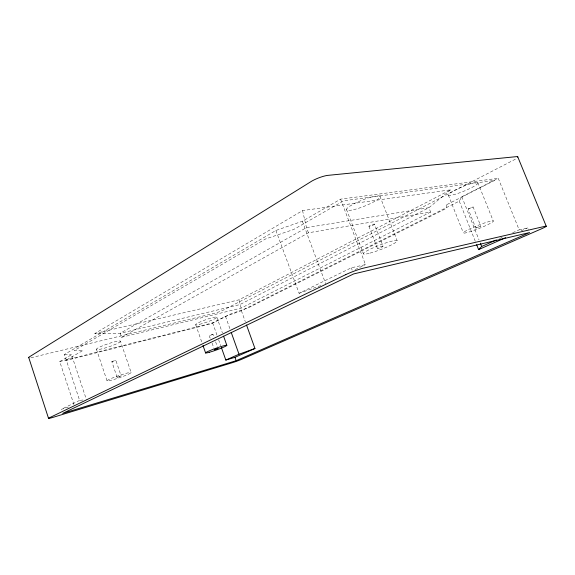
<?xml version="1.0" encoding="UTF-8"?>
<svg xmlns="http://www.w3.org/2000/svg" width="575" height="575" viewBox="0 0 575 575"><rect width="100%" height="100%" fill="white"/><g stroke="black" fill="none" stroke-linecap="round" stroke-linejoin="round"><path stroke-width="0.43" stroke-dasharray="2.88 2.16" d="M210.342 338.15C206.562 335.182 214.928 332.293 213.864 336.864M212.98 334.377L209.458 335.656M468.165 208.984L473.124 206.986L480.772 226.068L478.386 227.305L475.784 228.045L468.165 208.984L473.124 206.986M475.784 228.045L480.772 226.068M73.945 404.62L59.735 361.56L212.635 322.877L225.501 316.365L241.378 310.73L459.274 201.135L461.797 196.736L498.23 178.286L519.168 229.835L527.713 227.901L528.346 229.454M111.809 361.625L115.827 360.273L121.145 375.985L119.126 376.869L117.12 377.365L111.809 361.625L115.827 360.273M117.12 377.365L121.145 375.985M450.635 189.807L428.893 207.704L239.854 304.599L120.153 333.292L94.796 333.55L302.551 210.594L450.635 189.807L238.992 299.827L94.796 333.55M83.016 399.984L79.623 400.394L64.429 354.48L275.892 230.482L302.342 221.253L340.551 199.151L498.23 178.286M59.735 361.56L71.516 354.746L86.401 399.567M121.519 337.302L308.423 232.782L430.61 212.067L428.893 207.704L306.489 227.607L120.153 333.292L121.519 337.302L241.112 308.107L430.61 212.067M79.623 400.394L61.352 409.314L68.217 407.258M275.892 230.482L299.086 293.293L351.318 267.806L365.477 264.601L340.551 199.151M355.142 269.596L365.477 264.601M499.603 238.524L502.047 237.439M512.648 232.731L519.168 229.835M521.166 230.798L527.713 227.901M299.086 293.293L322.402 285.006M64.429 354.48L71.516 354.746M477.926 182.922A15.999 2.357 -22.3 0 1 456.291 193.94A15.999 2.357 -22.3 0 1 455.12 190.009A15.999 2.357 -22.3 0 1 477.926 182.922L493.307 221.102A16.086 1.639 -21.6 0 1 471.205 231.337A16.086 1.639 -21.6 0 1 470.501 228.562A16.086 1.639 -21.6 0 1 493.307 221.102M461.797 196.736L479.018 239.854M459.274 201.135L475.331 241.392M448.335 195.069L463.393 232.954M379.938 196.24L397.102 240.587M374.555 224.185A3.026 0.46 -21.3 0 1 370.178 226.227A3.026 0.46 -21.3 0 1 370.487 225.263A3.026 0.46 -21.3 0 1 374.555 224.185L383.072 246.33A3.033 0.374 -21.1 0 1 378.652 248.307A3.033 0.374 -21.1 0 1 379.011 247.473A3.033 0.374 -21.1 0 1 383.072 246.33M368.92 226.27L377.416 248.414M346.488 209.372L363.328 253.546M351.318 267.806L352.188 270.106M308.423 232.782L306.489 227.607L302.551 210.594M302.342 221.253L325.73 283.82M241.112 308.107L238.992 299.827M241.378 310.73L245.302 321.633M225.501 316.365L230 328.979M216.789 317.113L222.388 332.846M212.635 322.877L217.134 335.556M218.629 339.782L220.728 345.697M215.625 341.845L217.393 346.826M212.103 343.131L213.864 348.112M195.701 324.81L201.832 342.211M120.527 341.349A12.7 1.56 -18.6 0 1 102.134 348.788A12.7 1.56 -18.6 0 1 102.796 345.719A12.7 1.56 -18.6 0 1 120.527 341.349L131.15 372.6A12.765 1.078 -19 0 1 112.599 379.859A12.765 1.078 -19 0 1 113.534 377.559A12.765 1.078 -19 0 1 131.15 372.6M96.442 349.269L107.029 380.787M30.885 357.679A8.841 1.193 -17.8 0 0 32.545 357.37L215.381 313.016A7.065 0.848 -19.6 0 0 223.388 310.09L514.007 159.915A10.515 1.617 -23 0 0 517.054 157.938M446.761 204.65L445.941 208.588L248.659 307.654L231.243 313.691L211.693 323.581L65.061 360.755L83.08 350.405L74.297 350.506L265.686 238.905L293.652 229.511L343.663 200.797L494.694 180.399L446.761 204.65M199.597 324.329A11.263 1.287 -19.5 0 0 216.739 317.486A11.263 1.287 -19.5 0 0 202.357 321.03A11.263 1.287 -19.5 0 0 199.597 324.329M353.532 209.695A18.077 3.234 -21.6 0 0 380.097 197.088A18.077 3.234 -21.6 0 0 356.32 202.652A18.077 3.234 -21.6 0 0 353.532 209.695M370.113 253.086A18.199 2.25 -21.1 0 0 397.167 241.198A18.199 2.25 -21.1 0 0 373.563 247.638A18.199 2.25 -21.1 0 0 370.113 253.086"/><path stroke-width="0.86" d="M476.646 244.684L478.608 249.615L481.67 246.481L496.34 239.969M221.332 347.386L225.824 360.065L239.006 354.214L254.955 348.486L246.51 324.99M225.824 360.065L234.952 357.334L254.955 348.486M478.608 249.615L505.619 237.669M236.153 360.697L529.611 232.559L353.639 273.937L62.682 413.389L236.153 360.697L234.952 357.334M517.716 156.759L546.25 226.263M480.341 243.167L481.67 246.481M231.2 332.343L239.006 354.214M223.567 336.159L226.802 345.266M202.997 345.532L205.627 352.993M28.764 357.6L48.544 418.377M517.716 157.227A10.515 1.617 -23 0 0 517.062 156.587L327.232 175.433A13.254 2.954 -21.5 0 0 311.973 181.01L29.16 356.989A8.841 1.193 -17.8 0 0 28.915 357.715M214.453 349.729L217.975 348.486L214.453 349.729M345.776 274.62L49.457 417.752A8.92 0.575 -19 0 0 53.123 417.321L232.278 362.724A7.116 0.41 -19.8 0 0 241.658 359.31L541.032 229.015A10.623 0.783 -21.4 0 0 545.086 226.291L363.738 268.072A13.433 1.445 -20.7 0 0 345.776 274.62M209.444 352.252A11.313 0.891 -19.7 0 0 226.715 345.546A11.313 0.891 -19.7 0 0 212.441 349.571A11.313 0.891 -19.7 0 0 209.444 352.252"/></g></svg>
